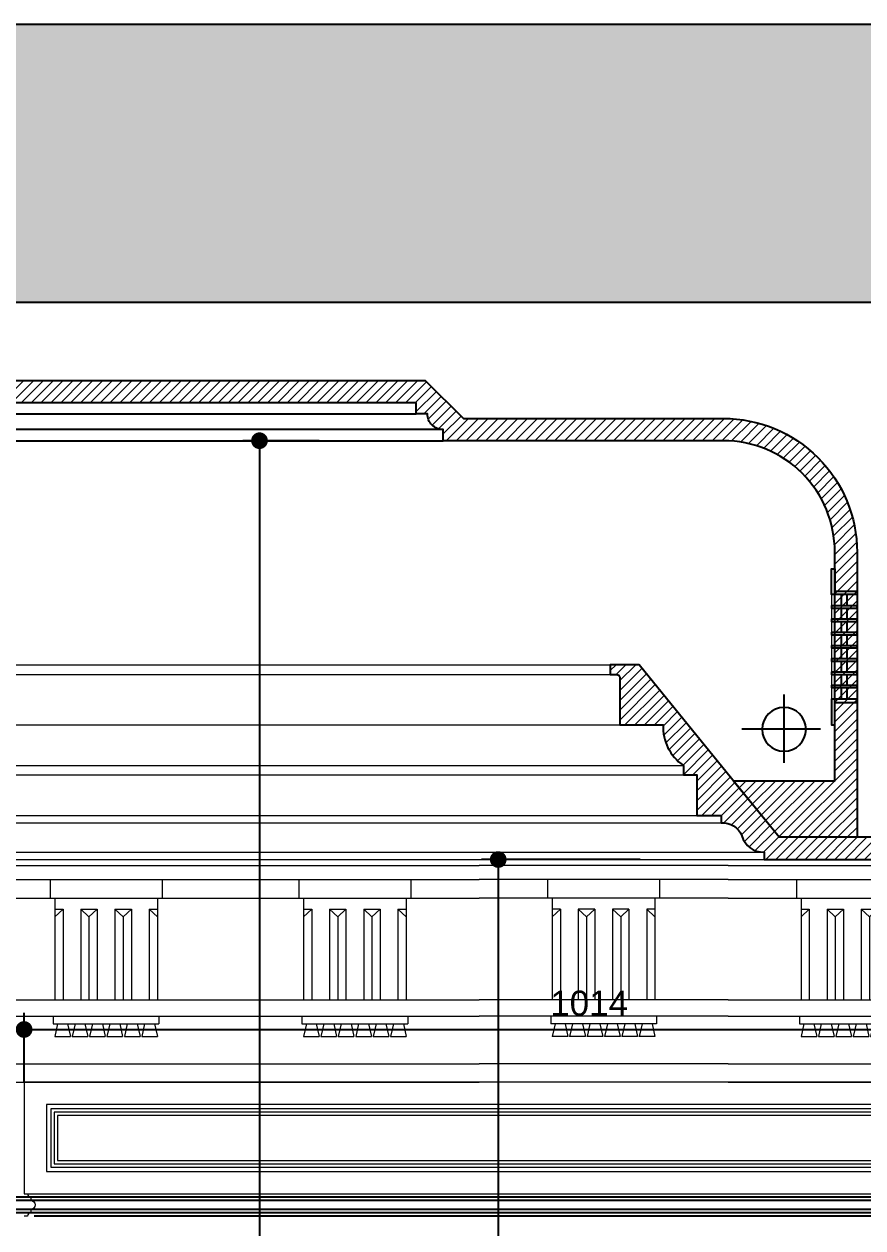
# Model space of a CAD drawing. Header units: inches. Extents: x 274057 to 444617, y 490067 to 635630.
# Drawn here: x 335093 to 335846, y 494864 to 495945 of the extents above; entities that cross this region are included whole.
import ezdxf

# ---------------------------------------------------------------- set-up
doc = ezdxf.new("R2010")
doc.units = ezdxf.units.IN
doc.header["$MEASUREMENT"] = 0
doc.linetypes.add('DASHDOT', pattern=[1, 0.5, -0.25, 0, -0.25])
for name, color, linetype in [('Calliper_wall hatch_CHB', 8, 'Continuous'), ('CQ centerline', 8, 'Continuous'), ('CQ curtains and frames', 252, 'Continuous'), ('CQ Grg Gypsum', 41, 'Continuous'), ('CQ Light Elevation', 4, 'Continuous'), ('CQ PANEL DIMENSION', 1, 'Continuous'), ('CQ section wall', 3, 'Continuous'), ('CQ wall section', 5, 'Continuous'), ('FURNITURE', 252, 'Continuous'), ('ID-wall paper', 8, 'Continuous'), ('Layer7', 8, 'Continuous'), ('METAL', 5, 'Continuous'), ('PROJECTION', 8, 'Continuous'), ('WOOD', 23, 'Continuous'), ('WOOD 01', 34, 'Continuous'), ('WOOD 02', 32, 'Continuous')]:
    doc.layers.add(name, color=color, linetype=linetype)
for name, color, linetype, lineweight in [('CQ Grille', 211, 'A-4010 WALL SECTIONS$0$BATTING', 0), ('CQ gypsum 2', 42, 'Continuous', 0), ('CQ Gypsum Hatch', 8, 'Continuous', 20)]:
    doc.layers.add(name, color=color, linetype=linetype, lineweight=lineweight)
doc.styles.get("Standard").update_dxf_attribs({"font": 'arial.ttf'})
doc.linetypes.add('A-4010 WALL SECTIONS$0$BATTING', pattern='A,0.0001,-0.1,[134,ltypeshp.shx,S=0.1,R=0,X=-0.1,Y=0],-0.2,[134,ltypeshp.shx,S=0.1,R=180,X=0.1,Y=0],-0.1', length=0.4001000000000001)
doc.dimstyles.new('chester 15', dxfattribs={"dimscale": 0.15, "dimtxt": 150, "dimasz": 100, "dimexe": 100, "dimexo": 0, "dimgap": 80, "dimtad": 1, "dimdec": 0, "dimzin": 0, "dimdsep": 46, "dimtxsty": 'Standard', "dimblk": 'DOT', "dimcen": 100, "dimclrd": 1, "dimclre": 1, "dimclrt": 3, "dimadec": 0, "dimazin": 0, "dimtfac": 1, "dimtdec": 0, "dimtofl": 0, "dimtmove": 0, "dimatfit": 3, "dimfxl": 1, "dimtolj": 1, "dimtzin": 0, "dimlwd": -1, "dimarcsym": 0})
pattern_1 = [(224.9999999999999, (863766.5914405661, 132415.694420714), (4.419417382415921, -4.419417382415922), [])]

# ---------------------------------------------------------------- blocks, each defined once
blk = doc.blocks.new('ff15 section A and B')
at = {"layer": 'Calliper_wall hatch_CHB', "ltscale": 300}
h = blk.add_hatch(dxfattribs=at)
h.set_pattern_fill('AR-CONC', color=256, scale=10, angle=-13.97142328298541, style=0)
h.set_pattern_definition([(36.02857671701459, (-10204.60207190609, 0), (68.08902030313823, -23.40695012282104), [7.499999999999996, -82.49999999999994]), (341.0285767170146, (-10204.60207190609, 0), (4.696115536243486, 76.3439315510138), [5.999999999999996, -65.99999999999994]), (86.48002117701459, (-10198.92798695251, -1.950579099106356), (72.78513543292026, 52.93698073081826), [6.374019199999996, -70.11421119999994]), (32.21277671701459, (-10199.77331344676, 19.40832532037343), (99.57057156855156, -41.8295132602665), [11.25, -123.75]), (82.66421220701459, (-10191.47576978658, 15.92253007405435), (114.2200327004975, 71.96376963835556), [9.5610342, -105.171376]), (337.2127407070146, (-10199.77331344676, 19.40832532037343), (114.2200326282026, 71.96376960434822), [8.999999999999993, -99.00000009999994]), (7.028576717014596, (-10191.27634040141, 12.14186476061504), (48.20408439676929, -53.48239193755776), [7.5, -82.5]), (312.0285767170146, (-10191.27634040141, 12.14186476061504), (41.11958765836135, 64.49518506525862), [6, -66]), (57.48002145701459, (-10187.25933339629, 7.684998795658897), (89.32367130771898, 11.01279315133763), [6.374019000000001, -70.1142112]), (23.52857671701459, (-10204.60207190609, 0), (9.217332202967913, 32.01097604041668), [0, -65.19999999999999, 0, -67, 0, -66.25]), (353.5285767170146, (-10204.60207190609, 0), (35.05129027384089, 31.92285780031209), [0, -38.2, 0, -63.7, 0, -25.25]), (313.5285767170146, (-10226.24235463831, 5.384065682153026), (51.25843738430952, -15.07725946313922), [0, -25, 0, -78, 0, -103.5]), (303.5285767170146, (-10235.94651729849, 7.798444911818059), (59.01024838598843, -4.365975426402441), [0, -32.5, 0, -51.8, 0, -73.5])])
h.paths.add_polyline_path([(348877.4692059873, 520249.2839683096), (341276.3537984679, 520249.2839683096), (341276.3537984678, 519999.2839683951), (348877.4692059873, 519999.2839683681)])
h.paths.add_polyline_path([(348877.4692059873, 516299.2839683595), (341276.3537984678, 516299.2839683595), (341276.353798468, 516049.2839684301), (348877.4692059873, 516049.2839684301)])
at = {"layer": 'CQ section wall', "elevation": -2.668161488486587e-07}
for points in [[(348877.4692059873, 520249.2839683121), (341275.3537984679, 520249.2839683096)], [(341275.3537984678, 519999.2839683951), (348877.4692059873, 519999.2839683681)]]:
    blk.add_lwpolyline(points, dxfattribs=at)
blk = doc.blocks.new('A$C11B46C9D')
at = {"layer": 'CQ gypsum 2', "lineweight": 0}
for p, q in [((-0.0001620324910618365, 194.6588426323142), (223.2751500969171, 194.6588426323142)), ((-0.0001620324910618365, 182.0479222272988), (223.2751500969171, 182.0479222272988)), ((61.40054880309617, 182.0479222272988), (61.40054880309617, 165.2333616929245)), ((161.8744392613298, 182.0479222272988), (223.2751500969753, 182.0479222272988)), ((161.8744392613298, 182.0479222272988), (161.8744392613298, 165.2333616928663)), ((-0.0001620324910618365, 165.2333616928663), (223.2751500969171, 165.2333616928663)), ((65.58696090563899, 165.2333616929245), (65.58696090563899, 74.14751840918325)), ((157.6880271588452, 165.2333616929245), (157.688027158787, 74.14751840918325)), ((161.8744392613298, 165.2333616928663), (223.2751500969753, 165.2333616928663)), ((65.58696090563899, 155.4248680452001), (72.95504620618885, 155.4248680452001)), ((65.58696090563899, 148.4475145412725), (72.95504620618885, 155.4248680452001)), ((72.95504620618885, 155.4248680452001), (72.95504620618885, 74.14751840918325)), ((88.91923102218425, 155.4248680452001), (88.91923102218425, 74.14751840918325)), ((88.91923102218425, 155.4248680452001), (96.28731632273411, 148.4475145412725)), ((88.91923102218425, 155.4248680452001), (103.655401623284, 155.4248680452001)), ((96.28731632273411, 148.4475145412725), (103.655401623284, 155.4248680452001)), ((103.655401623284, 155.4248680452001), (103.655401623284, 74.14751840918325)), ((119.6195864402107, 155.4248680452001), (119.6195864402107, 74.14751840918325)), ((119.6195864402107, 155.4248680452001), (134.3557570413104, 155.4248680452001)), ((119.6195864402107, 155.4248680452001), (126.9876717407606, 148.4475145412725)), ((126.9876717407606, 148.4475145412725), (134.3557570413104, 155.4248680452001)), ((134.3557570413104, 155.4248680452001), (134.3557570413104, 74.14751840918325)), ((150.3199418582371, 155.4248680452001), (150.3199418582371, 74.14751840918325)), ((150.3199418582371, 155.4248680452001), (157.688027158787, 148.4475145412725)), ((150.3199418582371, 155.4248680452001), (157.688027158787, 155.4248680452001)), ((96.28731632273411, 148.4475145412725), (96.28731632273411, 74.14751840918325)), ((126.9876717407606, 148.4475145412725), (126.9876717408188, 74.14751840918325)), ((-0.0001620324910618365, 74.14751840912504), (223.2751500969171, 74.14751840912504)), ((-0.0001620324910618365, 59.35070513532264), (223.2751500969171, 59.35070513532264)), ((64.19149020448094, 59.35070513532264), (64.19149020448094, 52.42917045735521)), ((159.0834978590137, 59.35070513532264), (159.0834978590137, 52.42917045735521)), ((64.19149020448094, 52.42917045735521), (159.0834978590137, 52.42917045735521)), ((68.09880816604709, 52.42917045735521), (65.53114207688486, 41.26540485181613)), ((77.02982065215474, 52.42917045735521), (79.59748674131697, 41.26540485181613)), ((83.72808001603698, 52.42917045735521), (81.16041392687475, 41.26540485181613)), ((92.65909250028199, 52.42917045735521), (95.22675859037554, 41.26540485181613)), ((99.35735186509555, 52.42917045735521), (96.78968577593332, 41.26540485181613)), ((108.2883643493406, 52.42917045735521), (110.8560304385028, 41.26540485181613)), ((114.9866237132228, 52.42917045735521), (112.4189576240606, 41.26540485181613)), ((123.9176361983991, 52.42917045735521), (126.4853022884927, 41.26540485181613)), ((130.6158955622814, 52.42917045735521), (128.0482294731191, 41.26540485181613)), ((139.546908048389, 52.42917045735521), (142.1145741375512, 41.26540485181613)), ((146.2451674113399, 52.42917045735521), (143.6775013221777, 41.26540485181613)), ((155.1761798974476, 52.42917045735521), (157.7438459866098, 41.26540485181613)), ((65.53114207688486, 41.26540485181613), (79.59748674131697, 41.26540485181613)), ((81.16041392687475, 41.26540485181613), (95.22675859037554, 41.26540485181613)), ((96.78968577593332, 41.26540485181613), (110.8560304385028, 41.26540485181613)), ((112.4189576240606, 41.26540485181613), (126.4853022884927, 41.26540485181613)), ((128.0482294731191, 41.26540485181613), (142.1145741375512, 41.26540485181613)), ((143.6775013221777, 41.26540485181613), (157.7438459866098, 41.26540485181613)), ((-0.0001620324910618365, 16.74554898560746), (223.2751500969171, 16.74554898560746)), ((-0.0001620324328541756, -9.942281758412719e-05), (223.2751500969753, -9.942281758412719e-05))]:
    blk.add_line(p, q, dxfattribs=at)
at = {"layer": 'CQ gypsum 2', "lineweight": 0, "ltscale": 100}
for p, q in [((61.40054880309617, 182.0479222272988), (161.8744392613298, 182.0479222272988)), ((-0.0001620324910618365, 165.2333616928663), (61.40054880309617, 165.2333616928663))]:
    blk.add_line(p, q, dxfattribs=at)
blk = doc.blocks.new('cornice002.A')
at = {"layer": 'CQ Grg Gypsum', "xscale": -1, "rotation": 359.9999999999987}
for p in [(346967.1219439639, 523348.9190911346, -8.981819008733589e-08), (347413.6725682227, 523348.9190911347, -8.981819008733589e-08), (347636.9478803521, 523348.9190911347, -8.981819008733589e-08)]:
    blk.add_blockref('A$C11B46C9D', p, dxfattribs=at)
at = {"layer": 'CQ Grg Gypsum'}
blk.add_blockref('A$C11B46C9D', (346967.1222680288, 523348.9190911346, -8.981819008733589e-08), dxfattribs=at)
blk = doc.blocks.new('ff15 section ceiling A and B')
at = {"layer": 'CQ Gypsum Hatch'}
h = blk.add_hatch(dxfattribs=at)
h.set_pattern_fill('ANSI31', color=256, scale=50, angle=180, style=0)
h.set_pattern_definition(pattern_1)
edge = h.paths.add_edge_path()
edge.add_line((331689.6860767345, 526452.1340546021), (331689.6860767789, 526703.414412738))
edge.add_line((331689.6860767789, 526703.414412738), (331679.6860767789, 526703.4144127375))
edge.add_arc((331665.6782293622, 526703.548700945), 14.00849108827068, 359.4507427432638, 450.0000000001616)
edge.add_line((331665.6782293622, 526717.5571920334), (331665.6782293623, 526727.5571920334))
edge.add_line((331665.6782293623, 526727.5571920334), (331655.678227985, 526727.557192033))
edge.add_line((331655.6782279851, 526727.5571920329), (331655.6782291692, 527706.7716334428))
edge.add_line((331655.678229169, 527706.771633443), (331665.6782293623, 527706.7716334426))
edge.add_line((331665.6782293623, 527706.7716334425), (331665.6782293625, 527716.7716334424))
edge.add_arc((331665.6782293623, 527730.7801245307), 14.00849108815448, 270.0000000005076, 360.5492572549534)
edge.add_line((331679.6860767787, 527730.9144127378), (331689.6860767133, 527730.9144127377))
edge.add_line((331689.6860767134, 527730.9144127378), (331689.6860767789, 527880.9145586584))
edge.add_line((331689.6860767787, 527880.9145586584), (331679.6860767789, 527880.9145586578))
edge.add_arc((331665.6782293623, 527881.0488468658), 14.00849108816001, 359.4507427423929, 449.9999999993524)
edge.add_line((331665.6782293625, 527895.0573379537), (331665.6782293624, 527905.0573379537))
edge.add_line((331665.6782293624, 527905.0573379537), (331655.6782279851, 527905.0573379534))
edge.add_line((331655.6782279851, 527905.0573379535), (331655.6782291692, 528884.271633443))
edge.add_line((331655.6782291693, 528884.271633443), (331665.6782293623, 528884.2716334425))
edge.add_line((331665.6782293623, 528884.2716334425), (331665.6782293624, 528894.2716334425))
edge.add_arc((331665.6782293623, 528908.2801245307), 14.00849108830988, 270.0000000001041, 360.5492572545438)
edge.add_line((331679.686076779, 528908.4144127378), (331689.6860767132, 528908.4144127378))
edge.add_line((331689.6860767132, 528908.4144127378), (331689.6860767789, 529058.4142668165))
edge.add_line((331689.6860767789, 529058.4142668166), (331679.6860767786, 529058.4142668159))
edge.add_arc((331665.6782293622, 529058.5485550237), 14.0084910881034, 359.4507427424481, 449.9999999991214)
edge.add_line((331665.6782293623, 529072.5570461117), (331665.6782293621, 529082.5570461118))
edge.add_line((331665.6782293622, 529082.5570461117), (331655.678227985, 529082.5570461113))
edge.add_line((331655.678227985, 529082.5570461114), (331655.6782291689, 530061.7716334431))
edge.add_line((331655.6782291689, 530061.771633443), (331665.6782293622, 530061.7716334425))
edge.add_line((331665.6782293622, 530061.7716334425), (331665.6782293623, 530071.7716334424))
edge.add_arc((331665.6782293623, 530085.7801245307), 14.00849108825339, 270.0000000001615, 360.5492572548936)
edge.add_line((331679.6860767789, 530085.9144127378), (331689.6860767787, 530085.9144127377))
edge.add_line((331689.6860767787, 530085.9144127378), (331689.6860767786, 530235.9144127374))
edge.add_line((331689.6860767786, 530235.9144127374), (331679.6860767787, 530235.9144127369))
edge.add_arc((331665.6782293623, 530236.0487009448), 14.00849108818704, 359.4507427428561, 449.999999999988)
edge.add_line((331665.6782293623, 530250.0571920329), (331665.6782293623, 530260.0571920329))
edge.add_line((331665.6782293623, 530260.0571920329), (331655.678227985, 530260.0571920327))
edge.add_line((331655.6782279849, 530260.0571920325), (331655.6782291688, 531239.2734851332))
edge.add_line((331655.6782291688, 531239.2734851334), (331665.6782293621, 531239.2734851331))
edge.add_line((331665.6782293621, 531239.273485133), (331665.6782293622, 531249.2734851328))
edge.add_arc((331665.6782293619, 531263.2819762214), 14.00849108843663, 270.0000000012017, 360.5492572539634)
edge.add_line((331679.6860767787, 531263.4162644283), (331689.6860767787, 531263.4162644283))
edge.add_line((331689.6860767787, 531263.4162644283), (331689.6860767531, 531413.4162644285))
edge.add_line((331689.6860767531, 531413.4162644285), (331689.6860767531, 531514.9739233013))
edge.add_arc((331789.6860767531, 531514.9739233013), 100.0000000000745, 89.9999999999851, 179.9999999999851, ccw=False)
edge.add_line((331789.6860767531, 531614.9739233013), (331994.9572100234, 531614.9739233012))
edge.add_line((331994.9572100234, 531614.9739233013), (331994.9572100234, 531523.825239419))
edge.add_line((331994.9572100232, 531523.825239419), (332045.6782637457, 531564.9740375305))
edge.add_line((332045.6782637458, 531564.9740375306), (332045.6782597142, 531634.9739233013))
edge.add_line((332045.6782597141, 531634.9739233013), (331789.6860767531, 531634.9739233014))
edge.add_arc((331789.6860767531, 531514.9739233013), 120.000000000095, 89.9999999999729, 179.9999999999796)
edge.add_line((331669.6860767531, 531514.9739233013), (331669.6860767132, 531413.4162644197))
edge.add_line((331669.6860767133, 531413.4162644197), (331669.6860767707, 531281.7407616468))
edge.add_line((331669.6860767706, 531281.7407616468), (331635.6782291779, 531247.4053303335))
edge.add_line((331635.6782291779, 531247.4053303336), (331635.6782237632, 526719.4256441421))
edge.add_line((331635.6782237632, 526719.4256441419), (331669.6860767706, 526685.0902073615))
edge.add_line((331669.6860767706, 526685.0902073616), (331669.6860767531, 526451.8586056066))
edge.add_arc((331789.686076753, 526451.8586055543), 119.9999999999142, 179.9999999749922, 270.00000000002)
edge.add_line((331789.6860767531, 526331.8586055543), (332045.6782583896, 526331.8586055541))
edge.add_line((332045.6782583895, 526331.8586055541), (332045.6782583895, 526401.858605554))
edge.add_line((332045.6782583895, 526401.8586055541), (331994.9572091039, 526443.0074000662))
edge.add_line((331994.957209104, 526443.0074000661), (331994.9572091043, 526351.8586055541))
edge.add_line((331994.9572091041, 526351.8586055541), (331789.686076753, 526351.8586055542))
edge.add_arc((331789.6860767534, 526451.8586055543), 100.0000000001877, 179.9999999982865, 269.9999999998314, ccw=False)
h = blk.add_hatch(dxfattribs=at)
h.set_pattern_fill('ANSI31', color=256, scale=50, angle=180, style=0)
h.set_pattern_definition(pattern_1)
edge = h.paths.add_edge_path()
edge.add_line((332065.6782637456, 526415.3782951294), (332065.6782637456, 525741.4166715438))
edge.add_line((332065.6782637456, 525741.4166715438), (332045.6782263992, 525741.4166715438))
edge.add_line((332045.6782263992, 525741.4166715438), (332045.6782637457, 526401.8590116259))
edge.add_line((332045.6782637457, 526401.8590116259), (331890.8122676351, 526527.498152389))
edge.add_line((331890.8122676351, 526527.498152389), (331890.8122676351, 526553.4166704991))
edge.add_line((331890.8122676351, 526553.4166704991), (331899.5114529805, 526553.4166704991))
edge.add_line((331899.5114529805, 526553.4166704991), (331899.5114529806, 526547.5170703724))
edge.add_arc((331902.2419487925, 526547.5170703722), 2.730495811905712, 179.9999999975572, 270.2479022260947)
edge.add_line((331902.2537628194, 526544.7866001183), (331944.7841469524, 526544.7866001183))
edge.add_line((331944.7841469524, 526544.7866001183), (331944.7841469523, 526506.0414316731))
edge.add_arc((331946.5070290589, 526464.1053591298), 41.9714486658172, 34.39181304655608, 92.35259014991709, ccw=False)
edge.add_line((331981.1416258019, 526487.812894041), (331989.7818599919, 526487.812894041))
edge.add_line((331989.7818599919, 526487.812894041), (331989.7818599919, 526475.7999401593))
edge.add_line((331989.7818599919, 526475.7999401593), (332026.0118476824, 526475.7999401593))
edge.add_line((332026.0118476824, 526475.7999401593), (332026.0118476822, 526453.9059924926))
edge.add_line((332026.0118476822, 526453.9059924926), (332032.6930510519, 526453.9059924926))
edge.add_arc((332051.3967741362, 526452.6784061886), 18.74396503811116, 176.2448770878726, 247.9326666962932)
edge.add_arc((332038.9054078331, 526415.9392573908), 20.12030587980339, -1.5976365181060146, 74.28588736053138, ccw=False)
edge.add_line((332059.0178922653, 526415.3782951294), (332065.6782637456, 526415.3782951294))
edge.add_line((332065.6782637456, 526415.3782951294), (332065.6782637458, 526406.5735043918))
at = {"layer": 'CQ Grg Gypsum'}
for points, elevation in [([(331689.6860767345, 526452.1340546021), (331689.6860767789, 526703.414412738), (331679.6860767789, 526703.4144127374, 0.417024134003028), (331665.6782293622, 526717.5571920334), (331665.6782293623, 526727.5571920334), (331655.6782279851, 526727.5571920329), (331655.678229169, 527706.771633443), (331665.6782293623, 527706.7716334425), (331665.6782293625, 527716.7716334425, 0.4170241339901252), (331679.6860767787, 527730.9144127378), (331689.6860767134, 527730.9144127378), (331689.6860767787, 527880.9145586584), (331679.686076779, 527880.9145586579, 0.417024134003028), (331665.6782293625, 527895.0573379537), (331665.6782293624, 527905.0573379537), (331655.6782279851, 527905.0573379535), (331655.6782291693, 528884.271633443)], 0.001452036967413067), ([(331635.6782291779, 531247.4053303336), (331635.6782237632, 526719.4256441419), (331669.6860767706, 526685.0902073616), (331669.6860767531, 526451.8586056065, 0.4142135625012153), (331789.6860767531, 526331.8586055543), (332045.6782583896, 526331.8586055541), (332045.6782583896, 526401.8586055541), (331994.957209104, 526443.0074000661), (331994.9572091041, 526351.8586055541), (331789.6860767531, 526351.8586055543, -0.4142135623811371), (331689.6860767531, 526451.8586055574)], 0.001452036967413067), ([(332065.6782637456, 526415.3782951294), (332065.6782637456, 525741.4166715438), (332045.6782263992, 525741.4166715438), (332045.6782637457, 526401.8590116259), (331890.8122676351, 526527.498152389), (331890.8122676351, 526553.4166704991), (331899.5114529805, 526553.4166704991), (331899.5114529806, 526547.5170703724, 0.4154813949706535), (331902.2537628194, 526544.7866001183), (331944.7841469524, 526544.7866001183), (331944.7841469523, 526506.0414316731, -0.2584350037517542), (331981.1416258019, 526487.812894041), (331989.7818599919, 526487.812894041), (331989.7818599919, 526475.7999401593), (332026.0118476824, 526475.7999401593), (332026.0118476822, 526453.9059924926), (332032.6930510519, 526453.9059924926, 0.3234142676471498), (332044.3547423904, 526435.3075681478, -0.3437592340717269), (332059.0178922653, 526415.3782951294), (332065.6782637456, 526415.3782951294), (332065.6782637458, 526406.5735043918)], 1.466518336039335e-07)]:
    blk.add_lwpolyline(points, format="xyb", dxfattribs=dict(at, elevation=elevation))
at = {"layer": 'CQ Light Elevation'}
for p, q in [((331948.7800852731, 526364.7000073297, 0.001452255525477963), (331948.7800852729, 526435.3817756439, 0.001451833023507758)), ((331948.7800852729, 526364.7000073297, 0.001452255525477963), (331948.7800852729, 526435.3817756439, 0.001451833023507758)), ((331978.7334003981, 526397.4334685418, 0.001452081799269735), (331917.5240330855, 526397.4334685418, 0.001452036967413067)), ((331978.7334003982, 526397.4334685418, 0.001452081799269735), (331917.5240330855, 526397.4334685418, 0.001452036967413067))]:
    blk.add_line(p, q, dxfattribs=at)
for centre in [(331948.7800852729, 526397.4334685421, 0.001452059860426229), (331948.7800852729, 526397.4334685418, 0.001452059860426232)]:
    blk.add_circle(centre, 19.72674953134264, dxfattribs=at)
blk = doc.blocks.new('DIFFUSER SEC')
at = {"layer": 'FURNITURE', "color": 251, "linetype": 'Continuous', "lineweight": 0}
for p, q in [((55028.50211812685, -20119.84090920478), (55028.50211812685, -20213.84090920665)), ((55051.50211812708, -20119.84090920478), (55051.50211812708, -20213.84090920665))]:
    blk.add_line(p, q, dxfattribs=at)
at = {"layer": 'Layer7', "linetype": 'DASHDOT', "ltscale": 1000}
for p, q in [((55028.66382887423, -20116.84090920667), (55028.50211812684, -20116.67919845927)), ((55048.50211812684, -20217.50150354892), (55047.84152378461, -20216.84090920667))]:
    blk.add_line(p, q, dxfattribs=at)
at = {"layer": 'METAL'}
for points in [[(55048.50211812684, -20096.84090920664), (55048.50211812684, -20116.84090920665), (55028.50211812685, -20116.84090920665), (55028.50211812685, -20119.84090920478), (55051.50211812708, -20119.84090920478), (55051.50211812708, -20096.84090920664), (55048.50211812684, -20096.84090920664)], [(55048.50211812684, -20236.84090920665), (55048.50211812684, -20216.84090920664), (55028.50211812685, -20216.84090920664), (55028.50211812685, -20213.84090920665), (55051.50211812708, -20213.84090920665), (55051.50211812708, -20236.84090920665), (55048.50211812684, -20236.84090920665)]]:
    blk.add_lwpolyline(points, dxfattribs=at)
for points in [[(55028.50211812685, -20130.21590920665), (55051.50211812708, -20130.21590920665), (55051.50211812708, -20132.21590920664), (55028.50211812685, -20132.21590920664)], [(55028.50211812685, -20142.09090920478), (55051.50211812708, -20142.09090920478), (55051.50211812708, -20144.09090920664), (55028.50211812685, -20144.09090920664)], [(55028.50211812685, -20153.96590920664), (55051.50211812708, -20153.96590920664), (55051.50211812708, -20155.96590920664), (55028.50211812685, -20155.96590920664)], [(55028.50211812685, -20165.84090920664), (55051.50211812708, -20165.84090920664), (55051.50211812708, -20167.84090920664), (55028.50211812685, -20167.84090920664)], [(55028.50211812685, -20177.71590920665), (55051.50211812708, -20177.71590920665), (55051.50211812708, -20179.71590920665), (55028.50211812685, -20179.71590920665)], [(55028.50211812685, -20189.59090920664), (55051.50211812708, -20189.59090920664), (55051.50211812708, -20191.59090920664), (55028.50211812685, -20191.59090920664)], [(55028.50211812685, -20201.46590920664), (55051.50211812708, -20201.46590920664), (55051.50211812708, -20203.46590920664), (55028.50211812685, -20203.46590920664)]]:
    blk.add_lwpolyline(points, close=True, dxfattribs=at)
at = {"layer": 'PROJECTION'}
for p, q in [((55037.50211812684, -20130.21590920665), (55037.50211812684, -20119.84090920478)), ((55042.50211812707, -20130.21590920665), (55042.50211812707, -20119.84090920478)), ((55037.50211812684, -20142.09090920478), (55037.50211812684, -20132.21590920664)), ((55042.50211812707, -20142.09090920478), (55042.50211812707, -20132.21590920664)), ((55037.50211812684, -20153.96590920664), (55037.50211812684, -20144.09090920664)), ((55042.50211812707, -20153.96590920664), (55042.50211812707, -20144.09090920664)), ((55037.50211812684, -20165.84090920664), (55037.50211812684, -20155.96590920664)), ((55042.50211812707, -20165.84090920664), (55042.50211812707, -20155.96590920664)), ((55037.50211812684, -20177.71590920665), (55037.50211812684, -20167.84090920664)), ((55042.50211812707, -20177.71590920665), (55042.50211812707, -20167.84090920664)), ((55037.50211812684, -20189.59090920664), (55037.50211812684, -20179.71590920665)), ((55042.50211812707, -20189.59090920664), (55042.50211812707, -20179.71590920665)), ((55037.50211812684, -20201.46590920664), (55037.50211812684, -20191.59090920664)), ((55042.50211812707, -20201.46590920664), (55042.50211812707, -20191.59090920664)), ((55037.50211812684, -20213.84090920665), (55037.50211812684, -20203.46590920664)), ((55042.50211812707, -20213.84090920665), (55042.50211812707, -20203.46590920664))]:
    blk.add_line(p, q, dxfattribs=at)
blk = doc.blocks.new('_Dot')
at = {"color": 0, "linetype": 'ByBlock', "lineweight": -2}
blk.add_line((-0.5, 0), (-1, 0), dxfattribs=at)
at = {"color": 0, "linetype": 'ByBlock', "const_width": 0.5}
blk.add_lwpolyline([(-0.25, 0, 1), (0.25, 0, 1)], format="xyb", close=True, dxfattribs=at)
blk = doc.blocks.new('*D1275')
at = {"layer": 'CQ curtains and frames', "color": 1, "lineweight": -2, "transparency": 16777216}
for p, q in [((335646.0828505606, 495194.7390358378), (335503.7638339623, 495194.7390358378)), ((335646.0828505629, 492094.7390704245), (335503.7638339623, 492094.7390704245))]:
    blk.add_line(p, q, dxfattribs=at)
at = {"layer": 'CQ curtains and frames', "color": 1, "transparency": 16777216}
blk.add_line((335518.7638339623, 495179.7390358378), (335518.7638339623, 492109.7390704245), dxfattribs=at)
at = {"layer": 'Defpoints', "color": 0, "transparency": 16777216}
for p in [(335646.0828505606, 495194.7390358378, -1.201643152447252e-07), (335518.7638339623, 492094.7390704245), (335646.0828505629, 492094.7390704245, 0.01715760956976009)]:
    blk.add_point(p, dxfattribs=at)
at = {"layer": 'CQ curtains and frames', "color": 1, "transparency": 16777216, "xscale": 15, "yscale": 15, "zscale": 15}
for p, rotation in [((335518.7638339623, 495194.7390358378), 90), ((335518.7638339623, 492094.7390704245), 270)]:
    blk.add_blockref('_Dot', p, dxfattribs=dict(at, rotation=rotation))
at = {"layer": 'CQ curtains and frames', "color": 3, "transparency": 16777216, "insert": (335495.268267796, 493644.739053131), "char_height": 22.5, "attachment_point": 5, "rotation": 90}
blk.add_mtext('\\A1;3100', dxfattribs=at)
blk = doc.blocks.new('*D1276')
at = {"layer": 'CQ PANEL DIMENSION', "color": 1, "lineweight": -2, "transparency": 16777216}
for p, q in [((335358.0440147632, 495570.7312228049), (335289.4738990653, 495570.7312228049)), ((335358.0440147654, 492094.7390704245), (335289.4738990653, 492094.7390704245))]:
    blk.add_line(p, q, dxfattribs=at)
at = {"layer": 'CQ PANEL DIMENSION', "color": 1, "transparency": 16777216}
blk.add_line((335304.4738990653, 495555.7312228049), (335304.4738990653, 492109.7390704245), dxfattribs=at)
at = {"layer": 'Defpoints', "color": 0, "transparency": 16777216}
for p in [(335358.0440147632, 495570.7312228049, 0.001451770151264214), (335304.4738990653, 492094.7390704245), (335358.0440147654, 492094.7390704245, 0.01719557892900303)]:
    blk.add_point(p, dxfattribs=at)
at = {"layer": 'CQ PANEL DIMENSION', "color": 1, "transparency": 16777216, "xscale": 15, "yscale": 15, "zscale": 15}
for p, rotation in [((335304.4738990653, 495570.7312228049), 90), ((335304.4738990653, 492094.7390704245), 270)]:
    blk.add_blockref('_Dot', p, dxfattribs=dict(at, rotation=rotation))
at = {"layer": 'CQ PANEL DIMENSION', "color": 3, "transparency": 16777216, "insert": (335280.978332899, 493832.7351466145), "char_height": 22.5, "attachment_point": 5, "rotation": 90}
blk.add_mtext('\\A1;3476', dxfattribs=at)
blk = doc.blocks.new('*D1254')
at = {"layer": 'CQ PANEL DIMENSION', "color": 1, "lineweight": -2, "transparency": 16777216}
for p, q in [((335333.9012354683, 495604.7390704148), (335038.2850549226, 495604.7390704148)), ((335358.0440147654, 492094.7390704245), (335038.2850549226, 492094.7390704245))]:
    blk.add_line(p, q, dxfattribs=at)
at = {"layer": 'CQ PANEL DIMENSION', "color": 1, "transparency": 16777216}
blk.add_line((335053.2850549226, 495589.7390704148), (335053.2850549226, 492109.7390704245), dxfattribs=at)
at = {"layer": 'Defpoints', "color": 0, "transparency": 16777216}
for p in [(335333.9012354683, 495604.7390704148, 0.001451770151264214), (335053.2850549226, 492094.7390704245), (335358.0440147654, 492094.7390704245)]:
    blk.add_point(p, dxfattribs=at)
at = {"layer": 'CQ PANEL DIMENSION', "color": 1, "transparency": 16777216, "xscale": 15, "yscale": 15, "zscale": 15}
for p, rotation in [((335053.2850549226, 495604.7390704148), 90), ((335053.2850549226, 492094.7390704245), 270)]:
    blk.add_blockref('_Dot', p, dxfattribs=dict(at, rotation=rotation))
at = {"layer": 'CQ PANEL DIMENSION', "color": 3, "transparency": 16777216, "insert": (335029.7894887563, 493849.7390704195), "char_height": 22.5, "attachment_point": 5, "rotation": 90}
blk.add_mtext('\\A1;3510', dxfattribs=at)
blk = doc.blocks.new('*D1259')
at = {"layer": 'CQ PANEL DIMENSION', "color": 1, "lineweight": -2, "transparency": 16777216}
for p, q in [((335093.1800547778, 494994.870850387), (335093.1800547778, 495057.1762640017)), ((336107.5526012417, 494994.6977810586), (336107.5526012417, 495057.1762640017))]:
    blk.add_line(p, q, dxfattribs=at)
at = {"layer": 'CQ PANEL DIMENSION', "color": 1, "transparency": 16777216}
blk.add_line((335108.1800547778, 495042.1762640017), (336092.5526012417, 495042.1762640017), dxfattribs=at)
at = {"layer": 'Defpoints', "color": 0, "transparency": 16777216}
for p in [(336107.5526012417, 495042.1762640017), (335093.1800547778, 494994.870850387, 0.1126971823437413), (336107.5526012417, 494994.6977810586, 0.01790186982361775)]:
    blk.add_point(p, dxfattribs=at)
at = {"layer": 'CQ PANEL DIMENSION', "color": 1, "transparency": 16777216, "xscale": 15, "yscale": 15, "zscale": 15, "rotation": 180}
blk.add_blockref('_Dot', (335093.1800547778, 495042.1762640017), dxfattribs=at)
at = {"layer": 'CQ PANEL DIMENSION', "color": 1, "transparency": 16777216, "xscale": 15, "yscale": 15, "zscale": 15}
blk.add_blockref('_Dot', (336107.5526012417, 495042.1762640017), dxfattribs=at)
at = {"layer": 'CQ PANEL DIMENSION', "color": 3, "transparency": 16777216, "insert": (335600.3663280098, 495065.6641562255), "char_height": 22.5, "attachment_point": 5}
blk.add_mtext('\\A1;1014', dxfattribs=at)
blk = doc.blocks.new('pilaster wardrobe')
at = {"layer": 'WOOD 01', "lineweight": 0, "ltscale": 500, "elevation": 5.621709576336568e-07}
blk.add_lwpolyline([(3349.080012781467, -6047.522935493394), (3346.080012781467, -6047.522935493394, -0.4142135623730951), (3343.080012781467, -6050.522935493394), (3343.080012781467, -6053.522935493394, 1), (3343.080012781467, -6061.522935493394), (3343.080012781467, -6064.522935493394, -0.4142135623730951), (3346.080012781467, -6067.522935493394), (3349.080012781467, -6067.522935493394)], format="xyb", dxfattribs=at)
at = {"layer": 'WOOD 02', "color": 8, "ltscale": 100}
for p, q in [((3343.080012781584, -6050.522935493394, 5.621709576336568e-07), (3455.080012781584, -6050.522935493394, 5.621709576336568e-07)), ((3343.080012781584, -6053.522935493394, 5.621709576336568e-07), (3455.080012781584, -6053.522935493394, 5.621709576336568e-07)), ((3343.080012781584, -6061.522935493394, 5.621709576336568e-07), (3455.080012781584, -6061.522935493394, 5.621709576336568e-07)), ((3343.080012781584, -6064.522935493394, 5.621709576336568e-07), (3455.080012781584, -6064.522935493394, 5.621709576336568e-07))]:
    blk.add_line(p, q, dxfattribs=at)
blk = doc.blocks.new('FF-15 Cabinet elev B rev')
at = {"layer": 'WOOD', "color": 8}
for p, q in [((7974.945273566525, 3215.170673105516, 0.0308901439585342), (6972.567615112057, 3215.170673105516, 0.0308901439585342)), ((7974.945273566525, 3212.170715785702, 0.0308901439585342), (6972.567615112057, 3212.170715785702, 0.0308901439585342)), ((7974.945273566525, 3204.170829599141, 0.0308901439585342), (6972.567615112057, 3204.170829599141, 0.0308901439585342)), ((7974.945273566525, 3201.170872279326, 0.0308901439585342), (6972.567615112057, 3201.170872279326, 0.0308901439585342))]:
    blk.add_line(p, q, dxfattribs=at)
at = {"layer": 'WOOD', "color": 8, "lineweight": 0, "elevation": 0.1256849316294262}
for points in [[(7956.945245113049, 3294.337113397545), (6990.567643565475, 3294.34220747964), (6990.567643565533, 3242.173120560474), (7956.945245113224, 3242.168026478612)], [(7953.945287793118, 3291.337171891239), (6993.567600885406, 3291.342234345851), (6993.567600885464, 3245.173062066664), (7953.945287793293, 3245.1679996124)]]:
    blk.add_lwpolyline(points, close=True, dxfattribs=at)
at = {"layer": 'WOOD 01'}
blk.add_line((7977.945230886398, 3198.170914959395, 0.0308901439585342), (6975.56757243193, 3198.170914959395, 0.0308901439585342), dxfattribs=at)
at = {"layer": 'WOOD 01', "lineweight": 0, "elevation": 0.1256849316294262}
for points in [[(7980.945188206329, 3318.336929979967), (6966.567700472195, 3318.342277084594), (6966.567700472253, 3218.173303978168), (7980.945188206562, 3218.167956873658)], [(7960.945188206329, 3298.337035405915), (6986.567700472195, 3298.342171657947), (6986.567700472253, 3238.173198552104), (7960.945188206504, 3238.168062300305)], [(7950.945367372304, 3288.337267283816), (6996.567521306279, 3288.342298111413), (6996.567521306337, 3248.172966674087), (7950.94536737242, 3248.167935846839)]]:
    blk.add_lwpolyline(points, close=True, dxfattribs=at)
at = {"layer": 'WOOD', "color": 0, "xscale": -0.9999857733061659, "yscale": 0.9999857733061659, "zscale": 0.9999857733061659}
blk.add_blockref('pilaster wardrobe', (10315.60006691772, 9265.607529661618, 0.0308895817955744), dxfattribs=at)
blk = doc.blocks.new('*D1447')
at = {"layer": 'CQ PANEL DIMENSION', "color": 1, "lineweight": -2, "transparency": 16777216}
for p, q in [((334993.181477447, 494994.8655032824), (334993.181477447, 495057.1762640017)), ((335093.1800547778, 494994.870850387), (335093.1800547778, 495057.1762640017))]:
    blk.add_line(p, q, dxfattribs=at)
at = {"layer": 'CQ PANEL DIMENSION', "color": 1, "transparency": 16777216}
blk.add_line((335078.1800547778, 495042.1762640017), (335008.181477447, 495042.1762640017), dxfattribs=at)
at = {"layer": 'Defpoints', "color": 0, "transparency": 16777216}
for p in [(334993.181477447, 495042.1762640017), (334993.181477447, 494994.8655032824, 0.1126971823437413), (335093.1800547778, 494994.870850387, 0.1126971823437413)]:
    blk.add_point(p, dxfattribs=at)
at = {"layer": 'CQ PANEL DIMENSION', "color": 1, "transparency": 16777216, "xscale": 15, "yscale": 15, "zscale": 15, "rotation": 180}
blk.add_blockref('_Dot', (334993.181477447, 495042.1762640017), dxfattribs=at)
at = {"layer": 'CQ PANEL DIMENSION', "color": 1, "transparency": 16777216, "xscale": 15, "yscale": 15, "zscale": 15}
blk.add_blockref('_Dot', (335093.1800547778, 495042.1762640017), dxfattribs=at)
at = {"layer": 'CQ PANEL DIMENSION', "color": 3, "transparency": 16777216, "insert": (335043.1807661124, 495065.6641562255), "char_height": 22.5, "attachment_point": 5}
blk.add_mtext('\\A1;100', dxfattribs=at)

msp = doc.modelspace()

# ---------------------------------------------------------------- linework, layer by layer
at = {"layer": 'CQ centerline'}
for p, q in [((334465.9500795572, 495594.7391814824, 0.001451770151264218), (335445.1663726572, 495594.7391814481, 0.001451770151264218)), ((335469.1748637454, 495580.7306903941, 0.001451770151264218), (334441.941588469, 495580.7306903941, 0.001451770151264218)), ((334441.8073002619, 495570.7313340657, 0.001451770151264218), (335469.3091519527, 495570.7313340058, 0.001451770151264218))]:
    msp.add_line(p, q, dxfattribs=at)
at = {"layer": 'CQ gypsum 2'}
for p, q in [((330759.3053343424, 495369.6051431135, -1.201643152447252e-07), (335619.3050425005, 495369.6051431135, -1.201643152447252e-07)), ((330759.3053343424, 495360.9059577681, -1.201643152447252e-07), (335619.3050425005, 495360.9059577681, -1.201643152447252e-07)), ((330750.6752639615, 495315.6332637639, -1.201643152447252e-07), (335627.9351128814, 495315.6332637965, -1.201643152447252e-07)), ((330693.7015578842, 495279.2757849135, -1.201643152447252e-07), (335684.9088189585, 495279.2757849469, -1.201643152447252e-07)), ((330693.7015578843, 495270.6355507232, -1.201643152447252e-07), (335684.9088189585, 495270.6355507566, -1.201643152447252e-07)), ((330681.6886040026, 495234.4055630328, -1.201643152447252e-07), (335696.9217728402, 495234.4055630664, -1.201643152447252e-07)), ((330659.7946563358, 495227.724359663, -1.201643152447252e-07), (335718.815720507, 495227.7243596968, -1.201643152447252e-07)), ((330622.3888834341, 495201.3995184492, -1.201643152447252e-07), (335757.3434178701, 495201.3995184835, -1.201643152447252e-07)), ((330621.2669589727, 495194.7391469686, -1.201643152447252e-07), (335757.3434178699, 495194.7391470029, -1.201643152447252e-07))]:
    msp.add_line(p, q, dxfattribs=at)

# ---------------------------------------------------------------- block references
at = {"layer": 'CQ Grg Gypsum', "xscale": -1}
msp.add_blockref('cornice002.A', (682692.1062639047, -28354.17944186955, -3.854848170878333e-08), dxfattribs=at)
at = {"layer": 'CQ Grg Gypsum'}
msp.add_blockref('FF-15 Cabinet elev B rev', (328126.6123543056, 491676.5285733024, 0.01747947735006476), dxfattribs=at)
at = {"layer": 'CQ Grille', "extrusion": (0, 0, -1), "zscale": -1}
msp.add_blockref('DIFFUSER SEC', (-390869.3652255721, 515552.5722450322, -0.001451770151264218), dxfattribs=at)
at = {"layer": 'CQ wall section', "xscale": -1}
msp.add_blockref('ff15 section A and B', (678128.059244815, -24304.54478677537), dxfattribs=at)
at = {"layer": 'ID-wall paper', "xscale": -1, "rotation": 90}
msp.add_blockref('ff15 section ceiling A and B', (862172.7217129995, 827260.4174107211, -2.668161488486587e-07), dxfattribs=at)

# ---------------------------------------------------------------- dimensions: what is measured, and where the dimension line sits
at = {"layer": 'CQ curtains and frames'}
dim = msp.add_linear_dim(base=(335518.7638339623, 492094.7390704245, 0.03046722663574967), p1=(335646.0828505605, 495194.7390358376, 0.03046710647143442), p2=(335646.0828505628, 492094.7390704243, 0.04762483620550976), angle=90, dimstyle='chester 15', dxfattribs=at)
dim.commit()
dim.dimension.update_dxf_attribs({"geometry": '*D1275', "text_midpoint": (335495.268267796, 493644.739053131, 0.03046722663574967)})
at = {"layer": 'CQ PANEL DIMENSION'}
for base, p1, p2, picture, middle in [((335053.2850549226, 492094.7390704245, 0.03046722663574967), (335333.9012354682, 495604.7390704146, 0.03191899678701388), (335358.0440147652, 492094.7390704242, 0.03046722663574967), '*D1254', (335029.7894887563, 493849.7390704195, 0.03046722663574967)), ((335304.4738990653, 492094.7390704245, 0.03046722663574967), (335358.0440147631, 495570.7312228046, 0.03191899678701388), (335358.0440147652, 492094.7390704242, 0.0476628055647527), '*D1276', (335280.978332899, 493832.7351466145, 0.03046722663574967))]:
    dim = msp.add_linear_dim(base=base, p1=p1, p2=p2, angle=90, dimstyle='chester 15', dxfattribs=at)
    dim.commit()
    dim.dimension.update_dxf_attribs({"geometry": picture, "text_midpoint": middle})
for base, p2, picture, middle in [((334993.181477447, 495042.1762640017, 0.03046722663574967), (334993.181477447, 494994.8655032824, 0.1431644089794909), '*D1447', (335043.1807661124, 495065.6641562255, 0.03046722663574967)), ((336107.5526012417, 495042.1762640017, 0.03046722663574967), (336107.5526012417, 494994.6977810586, 0.04836909645936742), '*D1259', (335600.3663280098, 495065.6641562255, 0.03046722663574967))]:
    dim = msp.add_linear_dim(base=base, p1=(335093.1800547778, 494994.870850387, 0.1431644089794909), p2=p2, dimstyle='chester 15', override={"dimtmove": 1}, dxfattribs=at)
    dim.commit()
    dim.dimension.update_dxf_attribs({"geometry": picture, "text_midpoint": middle})

doc.saveas('drawing.dxf')
